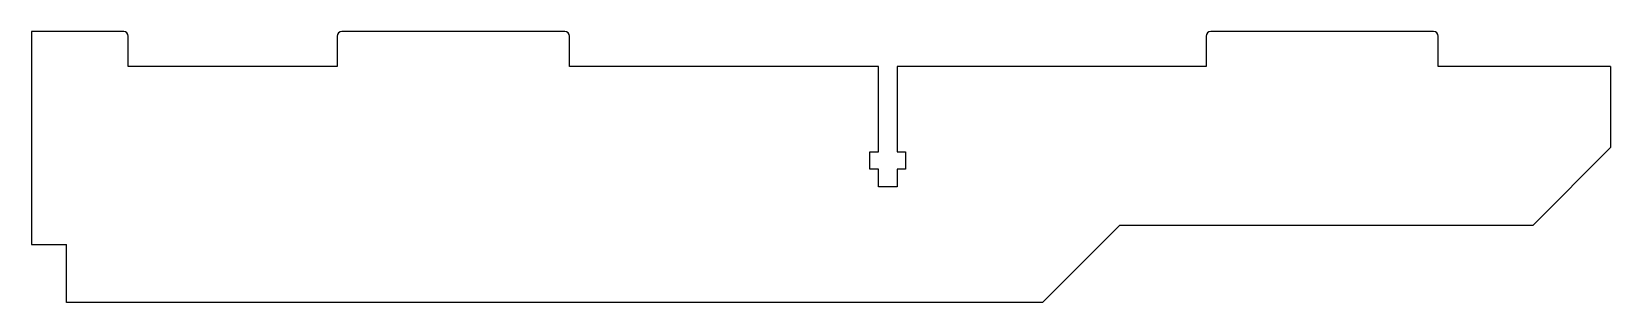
# Model space of a CAD drawing. Extents: x 0 to 408, y 0 to 70.
import ezdxf

# ---------------------------------------------------------------- set-up
doc = ezdxf.new("R2010")
doc.units = 0
doc.layers.add('Shape2DView', color=7, linetype='CONTINUOUS')

msp = doc.modelspace()

# ---------------------------------------------------------------- linework, layer by layer
at = {"layer": 'Shape2DView'}
for p, q in [((23.8, 70), (0, 70)), ((0, 70), (0, 15)), ((137.8, 70), (80.2, 70)), ((362.3, 70), (304.7, 70)), ((25, 61), (25, 68.8)), ((79, 68.8), (79, 61)), ((139, 61), (139, 68.8)), ((303.5, 68.8), (303.5, 61)), ((363.5, 61), (363.5, 68.8)), ((79, 61), (25, 61)), ((218.819, 61), (139, 61)), ((218.819, 38.9), (218.819, 61)), ((303.5, 61), (223.681, 61)), ((223.681, 61), (223.681, 38.9)), ((408, 61), (363.5, 61)), ((408, 61), (408, 40)), ((216.65, 34.4), (216.65, 38.9)), ((216.65, 38.9), (218.819, 38.9)), ((223.681, 38.9), (225.85, 38.9)), ((225.85, 38.9), (225.85, 34.4)), ((408, 40), (388, 20)), ((218.819, 34.4), (216.65, 34.4)), ((218.819, 29.9), (218.819, 34.4)), ((225.85, 34.4), (223.681, 34.4)), ((223.681, 34.4), (223.681, 29.9)), ((223.681, 29.9), (218.819, 29.9)), ((281.25, 20), (261.25, 0)), ((281.25, 20), (388, 20)), ((0, 15), (9, 15)), ((9, 0), (9, 15)), ((261.25, 0), (9, 0))]:
    msp.add_line(p, q, dxfattribs=at)
for centre, start, end in [((23.8, 68.8), 0, 90), ((80.2, 68.8), 90, 180), ((137.8, 68.8), 0, 90), ((304.7, 68.8), 90, 180), ((362.3, 68.8), 0, 90)]:
    msp.add_arc(centre, 1.2, start, end, dxfattribs=at)

doc.saveas('drawing.dxf')
